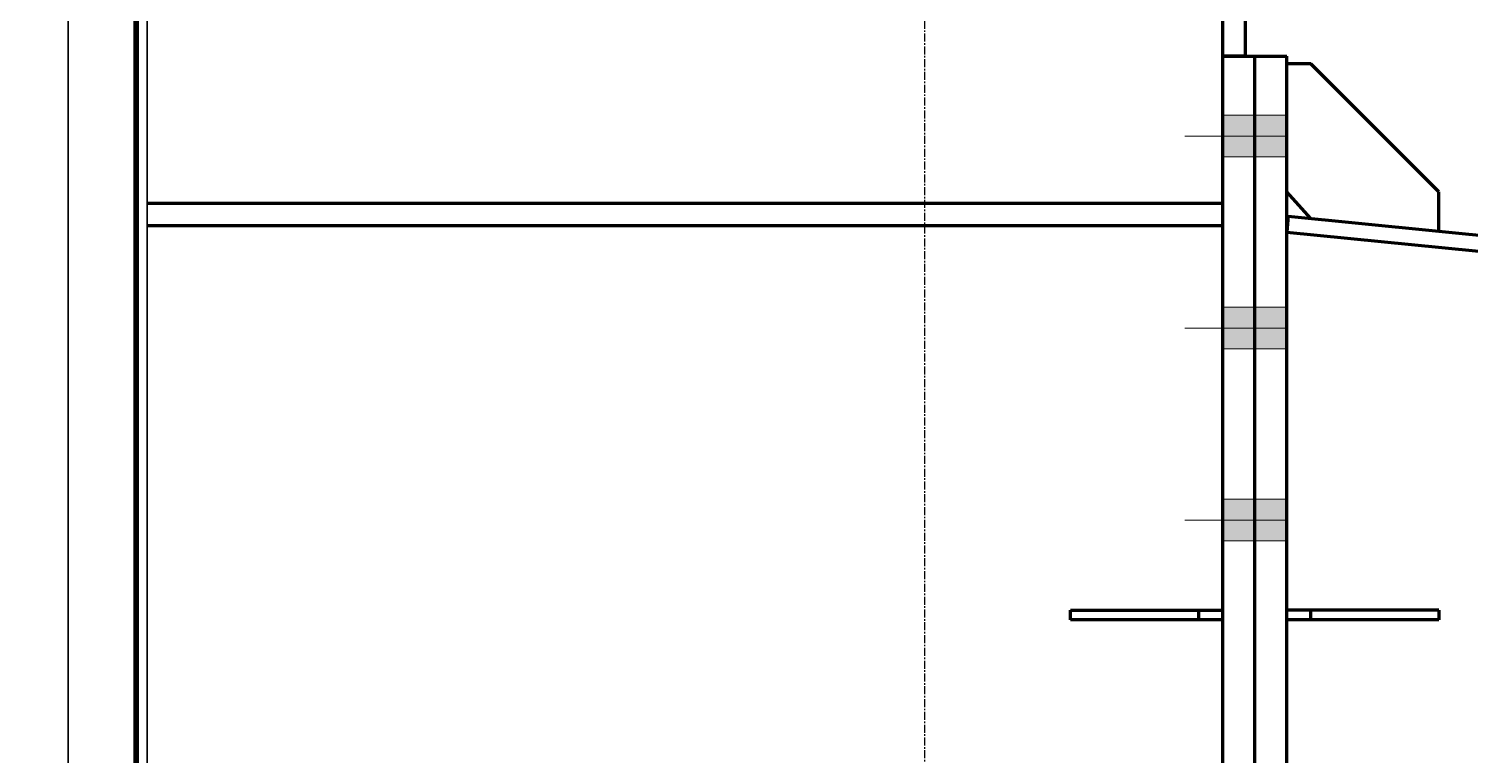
# Model space of a CAD drawing. Header units: inches. Extents: x 2 to 32666, y -5537 to 22.
# Drawn here: x 15453.6 to 15678.7, y -4016.4 to -3902.9 of the extents above; entities that cross this region are included whole.
import ezdxf
from ezdxf.enums import TextEntityAlignment as Align

# ---------------------------------------------------------------- set-up
doc = ezdxf.new("R2010")
doc.units = ezdxf.units.IN
doc.header["$MEASUREMENT"] = 0
doc.linetypes.add('CENTER', pattern=[2, 1.25, -0.25, 0.25, -0.25])
for name, color, linetype in [('2', 2, 'Continuous'), ('3', 3, 'Continuous'), ('7', 7, 'Continuous'), ('BAO KHUNG', 31, 'Continuous'), ('DIM', 8, 'Continuous'), ('NET IN', 3, 'Continuous'), ('Tim truc', 8, 'Continuous')]:
    doc.layers.add(name, color=color, linetype=linetype)
doc.layers.add('Cover text', color=7, linetype='Continuous', true_color=0x52370f)
doc.styles.add('TIEU DE', font='Vharialn.ttf')

# ---------------------------------------------------------------- blocks, each defined once
blk = doc.blocks.new('kt kien truc 1')
at = {"layer": '2', "color": 157, "linetype": 'Continuous'}
blk.add_lwpolyline([(0, 420), (594, 420), (594, 0), (0, 0)], close=True, dxfattribs=at)
at = {"layer": '7', "color": 147, "linetype": 'Continuous'}
blk.add_lwpolyline([(12.33, 57.61), (581.67, 57.61), (581.67, 409.19), (12.33, 409.19)], close=True, dxfattribs=at)
at = {"layer": 'BAO KHUNG', "color": 167, "linetype": 'Continuous', "const_width": 0.871}
blk.add_lwpolyline([(10.59, 9.07), (583.41, 9.07), (583.41, 410.93), (10.59, 410.93)], close=True, dxfattribs=at)
at = {"layer": 'Cover text', "ltscale": 0.5, "style": 'TIEU DE'}
for tag, p in [('STT', (555.05, 15.58)), ('TENBANVE', (45.93, 14.6))]:
    blk.add_attdef(tag, text='', height=2, dxfattribs=at).set_placement(p, align=Align.MIDDLE_CENTER)

msp = doc.modelspace()

# ---------------------------------------------------------------- hatches: boundary and pattern name
at = {"layer": '2'}
for points in [[(15645.0719, -3922.9279), (15640.0719, -3922.928), (15640.0719, -3916.428), (15645.0719, -3916.4279)], [(15650.0719, -3922.9279), (15645.0719, -3922.9279), (15645.0719, -3916.4279), (15650.0719, -3916.4279)], [(15645.072, -3952.9279), (15640.072, -3952.928), (15640.072, -3946.428), (15645.072, -3946.4279)], [(15650.072, -3952.9279), (15645.072, -3952.9279), (15645.072, -3946.4279), (15650.072, -3946.4279)], [(15645.0722, -3982.9279), (15640.0722, -3982.928), (15640.0721, -3976.428), (15645.0721, -3976.4279)], [(15650.0722, -3982.9279), (15645.0722, -3982.9279), (15645.0721, -3976.4279), (15650.0721, -3976.4279)]]:
    msp.add_hatch(color=256, dxfattribs=at).paths.add_polyline_path(points, flags=17)

# ---------------------------------------------------------------- linework, layer by layer
at = {"layer": '2', "lineweight": 100}
for p, q in [((15640.0719, -3907.178), (15640.0711, -3715.3349)), ((15643.5711, -3715.3349), (15643.5719, -3907.1779)), ((15643.5719, -3907.1779), (15640.0719, -3907.178)), ((15640.0719, -3907.178), (15645.0719, -3907.1779)), ((15640.0725, -4066.9148), (15640.0719, -3907.178)), ((15645.0725, -4066.9148), (15645.0719, -3907.1779)), ((15645.0719, -3907.1779), (15650.0719, -3907.1779)), ((15645.0725, -4066.9148), (15645.0719, -3907.1779)), ((15650.0725, -4066.9148), (15650.0719, -3907.1779)), ((15653.8219, -3908.4154), (15650.0719, -3908.4154)), ((15673.8219, -3928.4153), (15653.8219, -3908.4154)), ((15472.1005, -3930.1786), (15640.072, -3930.1779)), ((15653.822, -3932.5404), (15650.0719, -3928.4154)), ((15673.822, -3934.5404), (15673.8219, -3928.4153)), ((15650.3207, -3932.1903), (15650.072, -3934.6779)), ((15650.3207, -3932.1903), (16041.4384, -3971.302)), ((15472.1005, -3933.6786), (15640.072, -3933.6779)), ((15650.072, -3934.6779), (16041.4384, -3973.8145)), ((15616.3212, -3993.7785), (15640.0712, -3993.7783)), ((15616.3212, -3995.2785), (15616.3212, -3993.7785)), ((15640.0712, -3995.2783), (15616.3212, -3995.2785)), ((15636.3212, -3995.2783), (15636.3212, -3993.7783)), ((15673.8232, -3993.7783), (15650.0732, -3993.7783)), ((15673.8232, -3995.2783), (15650.0732, -3995.2783)), ((15653.8232, -3995.2783), (15653.8232, -3993.7783)), ((15673.8232, -3993.7783), (15673.8232, -3995.2783))]:
    msp.add_line(p, q, dxfattribs=at)
at = {"layer": '2', "lineweight": 0}
for p, q in [((15645.0719, -3916.4279), (15640.0719, -3916.428)), ((15645.0719, -3916.4279), (15640.0719, -3916.428)), ((15640.0719, -3916.428), (15640.0719, -3916.428)), ((15640.0719, -3916.428), (15640.0719, -3916.428)), ((15650.0719, -3916.4279), (15645.0719, -3916.4279)), ((15645.0719, -3916.4279), (15645.0719, -3916.4279)), ((15650.0719, -3916.4279), (15645.0719, -3916.4279)), ((15645.0719, -3916.4279), (15645.0719, -3916.4279)), ((15650.0719, -3919.6779), (15634.1719, -3919.678)), ((15650.0719, -3919.6779), (15634.1719, -3919.678)), ((15645.0719, -3922.9279), (15640.0719, -3922.928)), ((15645.0719, -3922.9279), (15640.0719, -3922.928)), ((15640.0719, -3922.928), (15640.0719, -3922.928)), ((15640.0719, -3922.928), (15640.0719, -3922.928)), ((15650.0719, -3922.9279), (15645.0719, -3922.9279)), ((15645.0719, -3922.9279), (15645.0719, -3922.9279)), ((15650.0719, -3922.9279), (15645.0719, -3922.9279)), ((15645.0719, -3922.9279), (15645.0719, -3922.9279)), ((15645.072, -3946.4279), (15640.072, -3946.428)), ((15645.072, -3946.4279), (15640.072, -3946.428)), ((15640.072, -3946.428), (15640.072, -3946.428)), ((15640.072, -3946.428), (15640.072, -3946.428)), ((15650.072, -3946.4279), (15645.072, -3946.4279)), ((15645.072, -3946.4279), (15645.072, -3946.4279)), ((15650.072, -3946.4279), (15645.072, -3946.4279)), ((15645.072, -3946.4279), (15645.072, -3946.4279)), ((15650.072, -3949.6779), (15634.172, -3949.678)), ((15650.072, -3949.6779), (15634.172, -3949.678)), ((15645.072, -3952.9279), (15640.072, -3952.928)), ((15645.072, -3952.9279), (15640.072, -3952.928)), ((15640.072, -3952.928), (15640.072, -3952.928)), ((15640.072, -3952.928), (15640.072, -3952.928)), ((15650.072, -3952.9279), (15645.072, -3952.9279)), ((15645.072, -3952.9279), (15645.072, -3952.9279)), ((15650.072, -3952.9279), (15645.072, -3952.9279)), ((15645.072, -3952.9279), (15645.072, -3952.9279)), ((15645.0721, -3976.4279), (15640.0721, -3976.428)), ((15645.0721, -3976.4279), (15640.0721, -3976.428)), ((15640.0721, -3976.428), (15640.0721, -3976.428)), ((15640.0721, -3976.428), (15640.0721, -3976.428)), ((15650.0721, -3976.4279), (15645.0721, -3976.4279)), ((15645.0721, -3976.4279), (15645.0721, -3976.4279)), ((15650.0721, -3976.4279), (15645.0721, -3976.4279)), ((15645.0721, -3976.4279), (15645.0721, -3976.4279)), ((15650.0722, -3979.6779), (15634.1722, -3979.678)), ((15650.0722, -3979.6779), (15634.1722, -3979.678)), ((15645.0722, -3982.9279), (15640.0722, -3982.928)), ((15645.0722, -3982.9279), (15640.0722, -3982.928)), ((15640.0722, -3982.928), (15640.0722, -3982.928)), ((15640.0722, -3982.928), (15640.0722, -3982.928)), ((15650.0722, -3982.9279), (15645.0722, -3982.9279)), ((15645.0722, -3982.9279), (15645.0722, -3982.9279)), ((15650.0722, -3982.9279), (15645.0722, -3982.9279)), ((15645.0722, -3982.9279), (15645.0722, -3982.9279))]:
    msp.add_line(p, q, dxfattribs=at)
at = {"layer": 'DIM'}
msp.add_lwpolyline([(15472.1005, -3715.3349), (16041.4384, -3715.3349), (16041.4384, -4066.9148), (15472.1005, -4066.9148)], close=True, dxfattribs=at)
at = {"layer": 'NET IN'}
for points in [[(14865.7695, -3704.5249), (15459.7695, -3704.5249), (15459.7695, -4124.5249), (14865.7695, -4124.5249)], [(15459.7695, -3704.5249), (16053.7695, -3704.5249), (16053.7695, -4124.5249), (15459.7695, -4124.5249)]]:
    msp.add_lwpolyline(points, close=True, dxfattribs=at)
at = {"layer": 'Tim truc', "linetype": 'CENTER'}
msp.add_line((15593.5721, -4066.9148), (15593.5721, -3715.3349), dxfattribs=at)

# ---------------------------------------------------------------- block references
at = {"layer": '3'}
for p in [(14865.7695, -4124.5249), (15459.7695, -4124.5249)]:
    msp.add_blockref('kt kien truc 1', p, dxfattribs=at)

doc.saveas('drawing.dxf')
